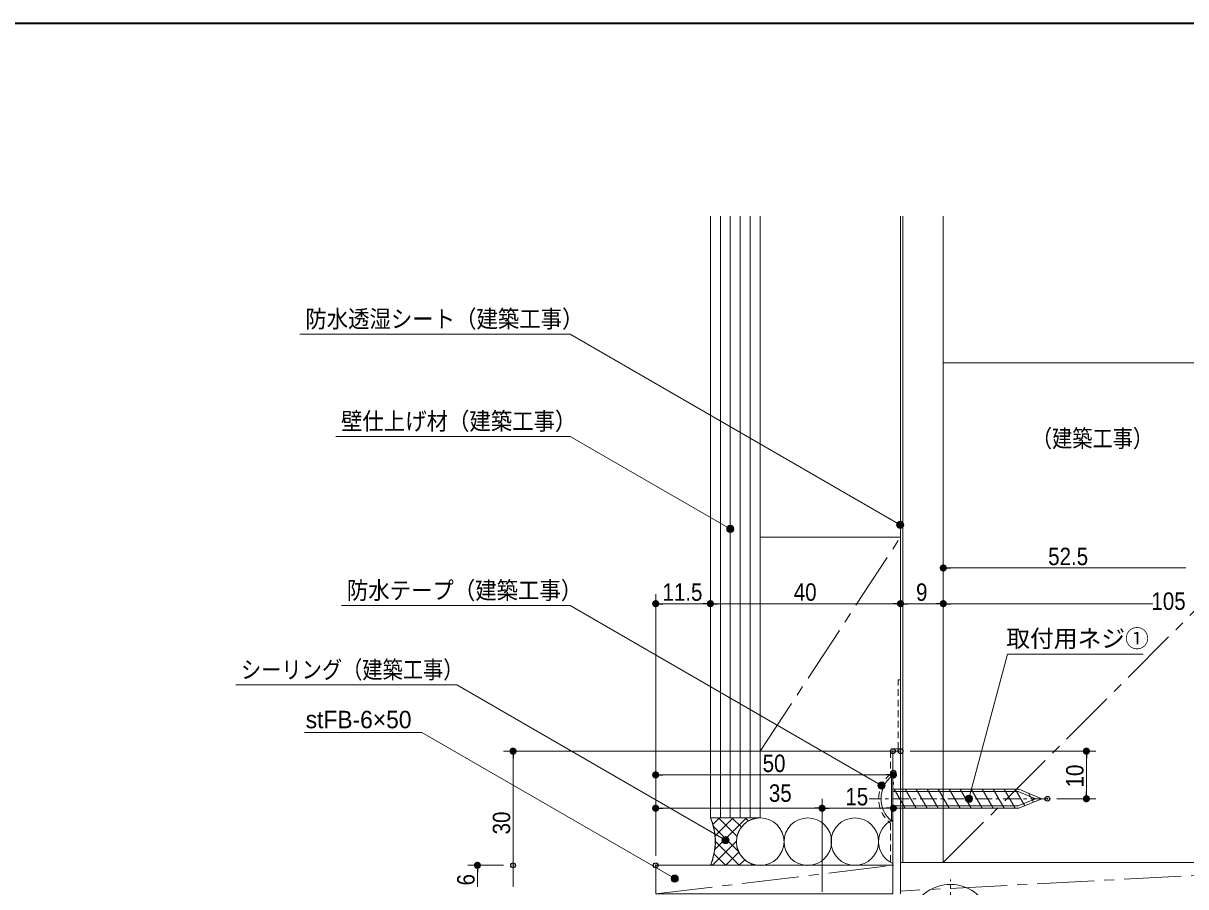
# Model space of a CAD drawing. Units: millimetres, scale not verified. Extents: x -606 to 606, y -304 to 304.
# Drawn here: x -391.8 to -147.3, y 95.5 to 277 of the extents above; entities that cross this region are included whole.
import ezdxf
from ezdxf.enums import TextEntityAlignment as Align

# ---------------------------------------------------------------- set-up
doc = ezdxf.new("R2010")
doc.units = ezdxf.units.MM
doc.header["$LTSCALE"] = 2
doc.header["$PDMODE"] = 32
doc.header["$PDSIZE"] = 1
for name, pattern in [('USER1', [9.172222, 5.997222, -1.058333, 1.058333, -1.058333]), ('USER2', [1.11, 0.71, -0.4]), ('USER3', [2.91, 1.76, -0.4, 0.35, -0.4])]:
    doc.linetypes.add(name, pattern=pattern)
for name, color, linetype, lineweight in [('0-0_2寸法-3', 7, 'Continuous', 15), ('0-1_1図面枠', 7, 'Continuous', 20), ('0-2_3一般', 7, 'Continuous', 15), ('0-3_2寸法-1', 7, 'Continuous', 15), ('0-4_0', 7, 'Continuous', 25)]:
    doc.layers.add(name, color=color, linetype=linetype, lineweight=lineweight)
doc.layers.add('0-5_Defpoints', color=7, linetype='Continuous')
doc.styles.add('ＭＳ Ｐゴシック', font='')
doc.styles.get('ＭＳ Ｐゴシック').set_extended_font_data('MS PGothic')

# ---------------------------------------------------------------- blocks, each defined once
blk = doc.blocks.new('グループ-2')
at = {"layer": '0-1_1図面枠', "lineweight": 35}
blk.add_lwpolyline([(-800, 554), (800, 554), (800, -554), (-800, -554)], close=True, dxfattribs=at)
blk = doc.blocks.new('図面枠')
at = {"layer": '0-1_1図面枠'}
blk.add_blockref('グループ-2', (0, 0), dxfattribs=at)
blk = doc.blocks.new('_Dot')
at = {"layer": '0-4_0'}
blk.add_line((-1, 0), (-2, 0), dxfattribs=at)
for points in [[(0, 0), (-1, 0), (-0.992, 0.125)], [(0, 0), (-0.992, -0.125), (-1, 0)], [(0, 0), (-0.992, 0.125), (-0.969, 0.249)], [(0, 0), (-0.969, -0.249), (-0.992, -0.125)], [(0, 0), (-0.969, 0.249), (-0.93, 0.368)], [(0, 0), (-0.93, -0.368), (-0.969, -0.249)], [(0, 0), (-0.93, 0.368), (-0.876, 0.482)], [(0, 0), (-0.876, -0.482), (-0.93, -0.368)], [(0, 0), (-0.876, 0.482), (-0.809, 0.588)], [(0, 0), (-0.809, -0.588), (-0.876, -0.482)], [(0, 0), (-0.809, 0.588), (-0.729, 0.685)], [(0, 0), (-0.729, -0.685), (-0.809, -0.588)], [(0, 0), (-0.729, 0.685), (-0.637, 0.771)], [(0, 0), (-0.637, -0.771), (-0.729, -0.685)], [(0, 0), (-0.637, 0.771), (-0.536, 0.844)], [(0, 0), (-0.536, -0.844), (-0.637, -0.771)], [(0, 0), (-0.536, 0.844), (-0.426, 0.905)], [(0, 0), (-0.426, -0.905), (-0.536, -0.844)], [(0, 0), (-0.426, 0.905), (-0.309, 0.951)], [(0, 0), (-0.309, -0.951), (-0.426, -0.905)], [(0, 0), (-0.309, 0.951), (-0.187, 0.982)], [(0, 0), (-0.187, -0.982), (-0.309, -0.951)], [(0, 0), (-0.187, 0.982), (-0.063, 0.998)], [(0, 0), (-0.063, -0.998), (-0.187, -0.982)], [(0, 0), (-0.063, 0.998), (0.063, 0.998)], [(0, 0), (0.063, -0.998), (-0.063, -0.998)], [(0, 0), (0.063, 0.998), (0.187, 0.982)], [(0, 0), (0.187, 0.982), (0.309, 0.951)], [(0, 0), (0.309, 0.951), (0.426, 0.905)], [(0, 0), (0.426, 0.905), (0.536, 0.844)], [(0, 0), (0.536, 0.844), (0.637, 0.771)], [(0, 0), (0.637, 0.771), (0.729, 0.685)], [(0, 0), (0.729, 0.685), (0.809, 0.588)], [(0, 0), (0.809, 0.588), (0.876, 0.482)], [(0, 0), (0.876, 0.482), (0.93, 0.368)], [(0, 0), (0.93, 0.368), (0.969, 0.249)], [(0, 0), (0.969, 0.249), (0.992, 0.125)], [(0, 0), (0.992, 0.125), (1, 0)], [(0, 0), (0.187, -0.982), (0.063, -0.998)], [(0, 0), (0.309, -0.951), (0.187, -0.982)], [(0, 0), (0.426, -0.905), (0.309, -0.951)], [(0, 0), (0.536, -0.844), (0.426, -0.905)], [(0, 0), (0.637, -0.771), (0.536, -0.844)], [(0, 0), (0.729, -0.685), (0.637, -0.771)], [(0, 0), (0.809, -0.588), (0.729, -0.685)], [(0, 0), (0.876, -0.482), (0.809, -0.588)], [(0, 0), (0.93, -0.368), (0.876, -0.482)], [(0, 0), (0.969, -0.249), (0.93, -0.368)], [(0, 0), (0.992, -0.125), (0.969, -0.249)], [(0, 0), (1, 0), (0.992, -0.125)]]:
    blk.add_solid(points, dxfattribs=at)

msp = doc.modelspace()

# ---------------------------------------------------------------- hatches: boundary and pattern name
at = {"layer": '0-0_2寸法-3'}
for points in [[(-242.287, 170.7, 1), (-243.813, 170.7, 1)], [(-206.574, 171.576, 1), (-208.099, 171.576, 1)], [(-210.479, 116.768, 1), (-212.004, 116.768, 1)], [(-192.09, 114, 1), (-193.615, 114, 1)], [(-243.315, 105.283, 1), (-244.841, 105.283, 1)], [(-253.987, 97.2, 1), (-255.513, 97.2, 1)]]:
    msp.add_hatch(color=256, dxfattribs=at).paths.add_polyline_path(points)

# ---------------------------------------------------------------- linework, layer by layer
for points in [[(-207.336, 171.576), (-276.75, 211.652), (-333.586, 211.652)], [(-243.05, 170.7), (-276.75, 190.157), (-326.042, 190.157)], [(-211.241, 116.768), (-276.75, 154.59), (-324.808, 154.59)], [(-192.852, 114), (-184.718, 144.357), (-156.242, 144.357)], [(-244.078, 105.283), (-300.599, 137.915), (-347.075, 137.915)], [(-254.75, 97.2), (-307.95, 127.915), (-332.644, 127.915)]]:
    msp.add_lwpolyline(points, dxfattribs=at)
for centre in [(-243.05, 170.7), (-207.336, 171.576), (-211.241, 116.768), (-192.852, 114), (-244.078, 105.283), (-254.75, 97.2)]:
    msp.add_circle(centre, 0.763, dxfattribs=at)
at = {"layer": '0-2_3一般'}
for p, q in [((-247.25, 110), (-247.25, 236.484)), ((-245.15, 110), (-245.15, 236.484)), ((-243.05, 110), (-243.05, 236.484)), ((-240.95, 110), (-240.95, 236.484)), ((-238.85, 110), (-238.85, 236.484)), ((-236.75, 110), (-236.75, 236.484)), ((-207.25, 103.2), (-207.25, 236.484)), ((-206.75, 100.6), (-206.75, 236.484)), ((-198.25, 100.6), (-198.25, 236.484)), ((-198.25, 205.6), (-93.25, 205.6)), ((-208.85, 124), (-207.25, 124)), ((-208.85, 124), (-208.85, 94)), ((-207.25, 94), (-207.25, 124)), ((-209.138, 109.3), (-209.138, 118.7)), ((-208.85, 115.5), (-182.471, 115.5)), ((-178.85, 114), (-182.471, 115.5)), ((-208.85, 112.5), (-182.471, 112.5)), ((-178.85, 114), (-182.471, 112.5)), ((-247.25, 110), (-236.75, 110)), ((-209.138, 109.3), (-208.85, 109.3)), ((-207.25, 100.6), (-93.25, 100.6)), ((-258.75, 100), (-208.75, 100)), ((-208.85, 100), (-208.85, 94))]:
    msp.add_line(p, q, dxfattribs=at)
at = {"layer": '0-2_3一般', "linetype": 'USER1'}
for p, q in [((-198.25, 100.6), (-93.25, 205.6)), ((-236.75, 124), (-207.25, 169)), ((-93.25, 100.6), (-207.25, 94.6)), ((-258.75, 94), (-208.75, 100))]:
    msp.add_line(p, q, dxfattribs=at)
at = {"layer": '0-2_3一般', "linetype": 'USER2'}
for p, q in [((-207.75, 139), (-207.25, 139)), ((-207.75, 124.5), (-207.75, 139)), ((-209.35, 124), (-209.35, 119.172)), ((-208.85, 124.5), (-207.75, 124.5)), ((-209.35, 108.828), (-209.35, 100))]:
    msp.add_line(p, q, dxfattribs=at)
at = {"layer": '0-2_3一般', "lineweight": 13}
for p, q in [((-208.55, 116), (-206.24, 112)), ((-206.24, 116), (-203.931, 112)), ((-203.931, 116), (-201.621, 112)), ((-201.621, 116), (-199.312, 112)), ((-199.312, 116), (-197.003, 112)), ((-197.003, 116), (-194.693, 112)), ((-194.693, 116), (-192.384, 112)), ((-192.384, 116), (-190.074, 112)), ((-190.074, 116), (-187.765, 112)), ((-187.765, 116), (-185.456, 112)), ((-185.456, 116), (-183.146, 112)), ((-183.146, 116), (-181.133, 112.513)), ((-180.354, 115.164), (-179.269, 113.285)), ((-208.85, 112.52), (-208.55, 112)), ((-246.715, 108.59), (-245.306, 110)), ((-241.325, 102.937), (-246.63, 108.242)), ((-246.337, 103.312), (-239.649, 110)), ((-246.249, 106.228), (-242.477, 110)), ((-241.627, 106.067), (-245.559, 110)), ((-240.722, 107.991), (-242.731, 110)), ((-239.21, 109.307), (-239.903, 110)), ((-237.044, 109.97), (-237.074, 110)), ((-236.828, 109.992), (-236.82, 110)), ((-246.82, 100), (-241.748, 105.072)), ((-241.216, 100), (-246.19, 104.974)), ((-243.992, 100), (-241.237, 102.755)), ((-246.873, 100), (-247.134, 100.261)), ((-244.045, 100), (-246.487, 102.442)), ((-241.163, 100), (-240, 101.163)), ((-238.388, 100), (-238.752, 100.364)), ((-238.335, 100), (-238.21, 100.125))]:
    msp.add_line(p, q, dxfattribs=at)
at = {"layer": '0-2_3一般', "linetype": 'USER3'}
for p, q in [((-176.35, 114), (-213.85, 114)), ((-196.75, 73.4), (-196.75, 97))]:
    msp.add_line(p, q, dxfattribs=at)
at = {"layer": '0-2_3一般'}
for points in [[(-236.75, 124), (-236.75, 169), (-207.25, 169), (-207.25, 124)], [(-208.85, 112), (-182.372, 112), (-177.543, 114), (-182.372, 116), (-208.85, 116)], [(-247.25, 110), (-246.816, 109.003), (-246.557, 107.945), (-246.26, 106.462), (-246.186, 104.888), (-246.257, 103.773), (-246.553, 102.059), (-246.802, 101.002), (-247.25, 100), (-237.315, 100), (-238.162, 100.105), (-239.053, 100.496), (-239.8, 100.971), (-240.43, 101.577), (-240.972, 102.298), (-241.3, 102.863), (-241.648, 103.88), (-241.759, 104.956), (-241.672, 105.921), (-241.376, 106.871), (-240.975, 107.687), (-240.294, 108.504), (-239.582, 109.113), (-238.647, 109.602), (-237.727, 109.899), (-236.75, 110)]]:
    msp.add_lwpolyline(points, close=True, dxfattribs=at)
for points in [[(-209.138, 118.7), (-208.85, 118.7), (-208.85, 109.3)], [(-258.75, 100), (-258.75, 94), (-208.85, 94)]]:
    msp.add_lwpolyline(points, dxfattribs=at)
for centre in [(-236.75, 104.968), (-226.751, 104.968), (-216.861, 104.968)]:
    msp.add_circle(centre, 5, dxfattribs=at)
at = {"layer": '0-2_3一般', "linetype": 'USER2'}
for centre, radius, start, end in [((-208.85, 124), 0.5, 90, 180), ((-205.25, 114), 6.6, 128.40472, 231.59528)]:
    msp.add_arc(centre, radius, start, end, dxfattribs=at)
at = {"layer": '0-2_3一般'}
for centre, radius, start, end in [((-205.25, 114), 6.1, 129.60161, 230.39839), ((-258.942, 105), 12.716, 336.846, 23.154), ((-206.899, 104.968), 5, 112.96235, 247.03765), ((-196.75, 87.4), 8.6, 19.11356, 160.88644)]:
    msp.add_arc(centre, radius, start, end, dxfattribs=at)
at = {"layer": '0-3_2寸法-1'}
for p, q in [((-198.25, 164.5), (-198.23, 164.5)), ((-147.251, 162.5), (-196.749, 162.5)), ((-258.75, 121), (-258.75, 157)), ((-247.25, 157), (-247.23, 157)), ((-247.25, 157), (-247.23, 157)), ((-207.25, 157), (-207.23, 157)), ((-207.25, 157), (-207.23, 157)), ((-198.25, 157), (-198.23, 157)), ((-198.25, 157), (-198.23, 157)), ((-257.249, 155), (-248.751, 155)), ((-208.751, 155), (-245.749, 155)), ((-205.749, 155), (-199.751, 155)), ((-196.749, 155), (-154.156, 155)), ((-210.85, 124), (-290.75, 124)), ((-288.75, 122.499), (-288.75, 95.501)), ((-205.25, 124), (-166.15, 124)), ((-168.15, 115.501), (-168.15, 122.499)), ((-258.75, 114), (-258.75, 121)), ((-210.251, 119), (-257.249, 119)), ((-208.75, 117.5), (-208.75, 117)), ((-258.75, 102), (-258.75, 114)), ((-223.75, 94.4), (-223.75, 114)), ((-223.75, 96), (-223.75, 114)), ((-208.75, 114), (-208.73, 114)), ((-174.35, 114), (-166.15, 114)), ((-225.251, 112), (-257.249, 112)), ((-210.251, 112), (-222.249, 112)), ((-290.75, 100), (-298.25, 100)), ((-296.25, 98.499), (-296.25, 95.501))]:
    msp.add_line(p, q, dxfattribs=at)
at = {"layer": '0-5_Defpoints'}
for p in [(-198.25, 162.5), (-247.25, 155), (-207.25, 155), (-198.25, 155), (-208.85, 124), (-207.25, 124), (-168.15, 124), (-208.75, 119.5), (-258.75, 119), (-258.75, 112), (-223.75, 112), (-208.75, 112), (-176.35, 114), (-288.75, 100), (-258.75, 100)]:
    msp.add_point(p, dxfattribs=at)

# ---------------------------------------------------------------- block references
at = {"layer": '0-1_1図面枠', "xscale": 0.5, "yscale": 0.5}
msp.add_blockref('図面枠', (-178.75, 0), dxfattribs=at)
at = {"layer": '0-3_2寸法-1', "xscale": 0.7503418, "yscale": 0.7503418}
for p, rotation in [((-198.25, 162.5), 180), ((-258.75, 155), 180), ((-247.25, 155), 180), ((-207.25, 155), 180), ((-198.25, 155), 180), ((-288.75, 124), 90), ((-168.15, 124), 90), ((-258.75, 119), 180), ((-168.15, 114), 270), ((-258.75, 112), 180), ((-223.75, 112), 180), ((-296.25, 100), 90)]:
    msp.add_blockref('_Dot', p, dxfattribs=dict(at, rotation=rotation))
for p in [(-247.25, 155), (-207.25, 155), (-198.25, 155), (-208.75, 119), (-223.75, 112), (-208.75, 112)]:
    msp.add_blockref('_Dot', p, dxfattribs=at)

# ---------------------------------------------------------------- texts
at = {"layer": '0-0_2寸法-3', "style": 'ＭＳ Ｐゴシック'}
for s, height, width, p in [('防水透湿シート（建築工事）', 3.666, 0.9, (-332.445, 211.926)), ('壁仕上げ材（建築工事）', 3.666, 0.9, (-324.935, 190.431)), ('（建築工事）', 3.669, 0.85, (-179.627, 186.792)), ('防水テープ（建築工事）', 3.666, 0.9, (-323.704, 154.865)), ('シーリング（建築工事）', 3.669, 0.85, (-345.977, 138.19))]:
    msp.add_text(s, height=height, dxfattribs=dict(at, width=width)).set_placement(p, align=Align.BOTTOM_LEFT)
for s, p in [('取付用ネジ①', (-185.006, 144.747)), ('stFB-6×50', (-332.369, 127.709))]:
    msp.add_text(s, height=3.666, dxfattribs=at).set_placement(p, align=Align.BOTTOM_LEFT)
at = {"layer": '0-3_2寸法-1', "style": 'ＭＳ Ｐゴシック', "width": 0.9}
for s, p in [('52.5', (-176.188, 161.994)), ('11.5', (-257.321, 154.504)), ('40', (-229.709, 154.504)), ('9', (-203.98, 154.494)), ('105', (-154.472, 152.603)), ('50', (-236.248, 118.504)), ('35', (-234.939, 112.248)), ('15', (-218.843, 111.504))]:
    msp.add_text(s, height=3.666, dxfattribs=at).set_placement(p, align=Align.BOTTOM_LEFT)
for s, p in [('10', (-167.654, 116.368)), ('30', (-288.254, 106.502)), ('6', (-295.744, 95.77))]:
    msp.add_text(s, height=3.666, rotation=90, dxfattribs=at).set_placement(p, align=Align.BOTTOM_LEFT)

doc.saveas('drawing.dxf')
